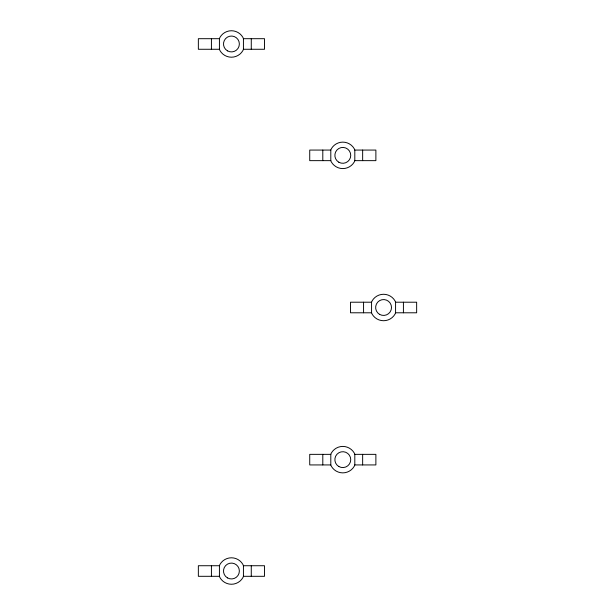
<?xml version="1.0" encoding="UTF-8"?>
<svg xmlns="http://www.w3.org/2000/svg" width="615" height="615" viewBox="0 0 615 615"><rect width="100%" height="100%" fill="white"/><g stroke="black" fill="none" stroke-linecap="round" stroke-linejoin="round"><path stroke-width="0.92" d="M219.424 38.691L219.97 37.361A13.23 13.23 0 0 1 242.887 37.361L243.432 38.691L243.432 49.269L242.887 50.591A13.23 13.23 0 0 1 219.97 50.591L219.424 49.269L219.424 38.691L198.353 38.691L198.353 49.269L219.424 49.269M330.801 150.068L331.347 148.745A13.23 13.23 0 0 1 354.263 148.745L354.809 150.068L354.809 160.646L354.263 161.968A13.23 13.23 0 0 1 331.347 161.968L330.801 160.646L330.801 150.068L309.729 150.068L309.729 160.646L330.801 160.646M219.424 565.731L219.97 564.409A13.23 13.23 0 0 1 242.887 564.409L243.432 565.731L243.432 576.309L242.887 577.639A13.23 13.23 0 0 1 219.97 577.639L219.424 576.309L219.424 565.731L198.353 565.731L198.353 576.309L219.424 576.309M371.568 302.211L372.113 300.889A13.23 13.23 0 0 1 395.03 300.889L395.576 302.211L395.576 312.789L395.03 314.111A13.23 13.23 0 0 1 372.113 314.111L371.568 312.789L371.568 302.211L350.496 302.211L350.496 312.789L371.568 312.789M330.801 454.354L331.347 453.032A13.23 13.23 0 0 1 354.263 453.032L354.809 454.354L354.809 464.932L354.263 466.255A13.23 13.23 0 0 1 331.347 466.255L330.801 464.932L330.801 454.354L309.729 454.354L309.729 464.932L330.801 464.932M243.432 38.691L264.504 38.691L264.504 49.269L243.432 49.269M354.809 150.068L375.88 150.068L375.88 160.646L354.809 160.646M395.576 302.211L416.647 302.211L416.647 312.789L395.576 312.789M354.809 454.354L375.88 454.354L375.88 464.932L354.809 464.932M243.432 565.731L264.504 565.731L264.504 576.309L243.432 576.309M403.417 302.211L403.417 312.789M363.565 302.211L363.565 312.789M362.65 150.068L362.65 160.646M362.65 454.354L362.65 464.932M322.798 150.068L322.798 160.646M322.798 454.354L322.798 464.932M251.274 38.691L251.274 49.269M251.274 565.731L251.274 576.309M211.422 38.691L211.422 49.269M211.422 565.731L211.422 576.309M338.834 162.229A7.941 7.941 0 0 0 350.742 155.357A7.941 7.941 0 0 0 338.834 148.484A7.941 7.941 0 0 0 338.834 162.229M227.458 50.853A7.941 7.941 0 0 0 239.366 43.98A7.941 7.941 0 0 0 227.458 37.108A7.941 7.941 0 0 0 227.458 50.853M227.458 577.892A7.941 7.941 0 0 0 239.366 571.02A7.941 7.941 0 0 0 227.458 564.147A7.941 7.941 0 0 0 227.458 577.892M338.834 466.516A7.941 7.941 0 0 0 350.742 459.643A7.941 7.941 0 0 0 338.834 452.771A7.941 7.941 0 0 0 338.834 466.516M379.601 314.373A7.941 7.941 0 0 0 391.509 307.5A7.941 7.941 0 0 0 379.601 300.627A7.941 7.941 0 0 0 379.601 314.373"/></g></svg>
